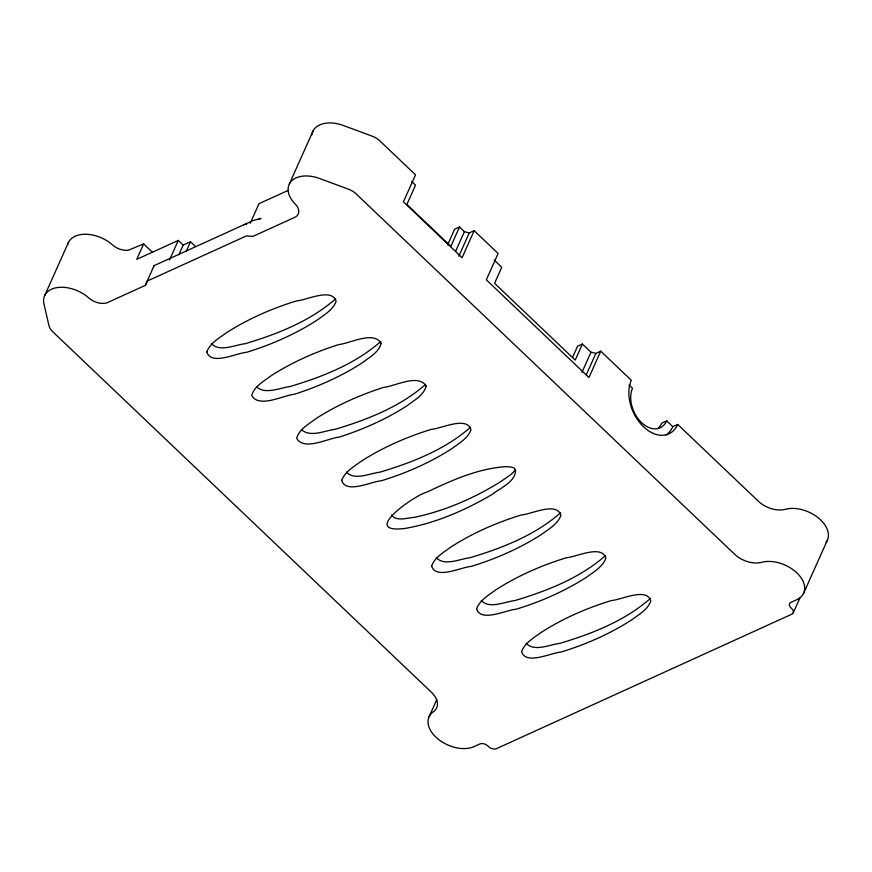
<?xml version="1.0" encoding="UTF-8"?>
<svg xmlns="http://www.w3.org/2000/svg" width="872" height="872" viewBox="0 0 872 872"><rect width="100%" height="100%" fill="white"/><g stroke="black" fill="none" stroke-linecap="round" stroke-linejoin="round"><path stroke-width="1.31" d="M153.418 267.333L154.061 265.655L253.174 220.54L261.011 218.36L258.613 219.45M145.362 285.351L147.15 281.1L246.275 235.974L252.945 236.377L294.78 217.335A14.573 9.232 24.1 0 0 295.183 203.972A28.416 17.996 24.1 0 1 291.39 181.104A28.416 17.996 24.1 0 1 319.686 178.531L348.637 189.257A14.573 9.232 24.1 0 1 356.038 193.802L734.606 554.221A21.865 13.843 24.1 0 0 761.659 562.32A28.416 17.996 24.1 0 1 798.163 574.19A28.416 17.996 24.1 0 1 796.812 599.685L790.948 602.356A5.832 3.695 24.1 0 0 790.948 607.86L791.831 608.7A5.832 3.695 24.1 0 1 791.82 614.193L496.441 748.667A5.832 3.695 24.1 0 1 488.614 746.715L487.731 745.887A5.832 3.695 24.1 0 0 479.916 743.936L474.041 746.617A28.416 17.996 24.1 0 1 437.341 738.442A28.416 17.996 24.1 0 1 433.362 711.77A21.865 13.843 24.1 0 0 431.4 692.248L52.832 331.829A14.573 9.232 24.1 0 1 48.985 325.659L43.96 304.034A28.416 17.996 24.1 0 1 57.607 287.52A28.416 17.996 24.1 0 1 88.77 297.941A14.573 9.232 24.1 0 0 104.509 303.314L106.842 302.889L145.362 285.351L154.061 265.655M289.482 183.709L313.201 130.691M44.777 295.357L68.496 242.34M152.426 252.291L143.629 243.909L136.719 259.355L178.291 240.432L183.185 245.087L190.521 241.751L195.404 246.405M169.539 259.998L178.291 240.432M178.804 254.864L183.185 245.087M186.139 251.528L190.521 241.751M250.231 223.265L258.984 203.699L288.327 190.347M447.587 244.934L454.606 229.249L459.5 227.025L464.384 231.68L469.278 232.889L474.161 230.666L498.108 253.458L486.325 279.814L588.96 377.532L600.743 351.176L631.295 380.257A34.618 23.381 65.5 0 0 643.569 426.811A34.618 23.381 65.5 0 0 677.718 424.457L758.324 501.204A21.865 13.843 24.1 0 0 785.378 509.303A28.416 17.996 24.1 0 1 818.405 517.946A28.416 17.996 24.1 0 1 826.024 542.449M459.5 227.025L450.868 246.329L406.875 204.451L415.508 185.147L411.606 181.42M455.631 251.234L464.384 231.68M458.836 256.226L469.278 232.889M474.161 230.666L462.073 257.687L403.431 201.846L415.519 174.825L379.756 140.784A14.573 9.232 24.1 0 0 372.355 136.239L343.394 125.503A28.416 17.996 24.1 0 0 311.904 134.757M572.544 357.389L577.526 346.271L582.409 344.048L590.965 352.19L595.859 353.4L600.743 351.176M582.409 344.048L575.226 360.103L494.588 283.335L501.771 267.268L494.173 260.03M581.929 372.399L590.965 352.19M429.079 716.784L436.796 699.518M586.213 374.96L595.859 353.4M793.258 612.809L800.125 597.462M803.461 593.636L827.179 540.607M335.731 298.747C310.17 321.212 277.438 334.052 245.196 343.699C235.124 344.811 219.613 352.539 211.482 343.644M380.693 341.552C355.133 364.016 322.4 376.857 290.158 386.503C279.945 387.768 265.273 394.94 256.575 386.808M425.656 384.356C400.106 406.821 367.363 419.661 335.12 429.307C324.907 430.572 310.236 437.755 301.538 429.623M470.618 427.16C445.069 449.636 412.325 462.465 380.083 472.123C370.011 473.234 354.501 480.963 346.369 472.068M515.625 469.866C515.766 481.998 500.277 487.873 492.07 494.489C465.223 510.185 436.055 523.058 405.251 528.399C358.806 534.198 414.876 494.947 426.942 492.102C451.674 480.341 477.693 468.646 505.389 466.684C525.184 466.825 509.106 475.447 501.411 481.17C474.793 497.923 445.352 510.741 414.538 517.325C407.518 517.717 396.193 522.001 391.343 514.872M560.543 512.78C534.994 535.245 502.25 548.085 470.008 557.731C459.936 558.843 444.426 566.571 436.305 557.677M605.506 555.584C579.956 578.06 547.213 590.889 514.971 600.536C504.899 601.658 489.388 609.386 481.268 600.492M650.468 598.399C624.919 620.864 592.175 633.704 559.933 643.351C549.861 644.463 534.351 652.191 526.23 643.296M143.629 243.909L128.228 250.286A14.573 9.232 24.1 0 1 112.488 244.912A28.416 17.996 24.1 0 0 85.707 234.241A28.416 17.996 24.1 0 0 67.733 244.324M677.718 424.457L672.835 426.68L666.72 420.871L661.826 423.094A25.506 17.233 65.5 0 1 657.662 428.588M244.193 224.627L246.613 224.082M629.017 384.977L632.505 388.302A25.506 17.233 65.5 0 0 641.552 422.604A25.506 17.233 65.5 0 0 666.72 420.871M672.835 426.68A34.618 23.381 65.5 0 1 666.088 434.91M206.838 351.885C210.871 366.066 236.901 352.855 246.307 352.386C271.094 344.8 295.128 334.281 316.95 320.231C324.024 314.977 332.886 310.061 336.112 301.396C332.079 287.215 306.039 300.415 296.633 300.884C271.846 308.481 247.822 318.999 225.99 333.05C218.927 338.303 210.065 343.208 206.838 351.885M341.726 480.309C345.759 494.478 371.788 481.279 381.206 480.81C405.992 473.224 430.016 462.705 451.849 448.655C458.912 443.401 467.774 438.485 471 429.82C466.967 415.639 440.938 428.839 431.52 429.307C406.733 436.905 382.71 447.423 360.888 461.473C353.814 466.727 344.952 471.632 341.726 480.309M381.173 343.328C378.753 352.604 369.009 357.585 361.913 363.035C340.974 376.562 317.942 386.71 294.235 394.308C283.149 395.321 259.18 408.445 251.703 395.561C254.123 386.285 263.856 381.315 270.952 375.854C291.902 362.327 314.934 352.179 338.641 344.593C349.716 343.579 373.685 330.444 381.173 343.328M426.136 386.143C423.716 395.419 413.971 400.39 406.875 405.851C385.936 419.367 362.905 429.515 339.197 437.112C328.123 438.126 304.143 451.26 296.665 438.365C299.085 429.089 308.83 424.119 315.915 418.658C336.865 405.131 359.896 394.994 383.604 387.397C394.678 386.383 418.647 373.249 426.136 386.143M431.651 565.928C435.684 580.098 461.724 566.898 471.131 566.429C495.917 558.832 519.941 548.325 541.774 534.274C548.837 529.01 557.698 524.105 560.925 515.428C556.892 501.258 530.863 514.458 521.456 514.927C496.659 522.513 472.635 533.032 450.813 547.082C443.739 552.347 434.877 557.252 431.651 565.928M476.613 608.732C480.646 622.902 506.687 609.702 516.093 609.234C540.88 601.647 564.903 591.129 586.736 577.079C593.799 571.814 602.661 566.909 605.887 558.233C601.854 544.063 575.825 557.263 566.418 557.731C541.632 565.328 517.597 575.836 495.776 589.886C488.702 595.151 479.84 600.056 476.613 608.732M521.576 651.537C525.609 665.718 551.649 652.507 561.056 652.038C585.842 644.452 609.877 633.933 631.699 619.883C638.773 614.629 647.624 609.713 650.85 601.048C646.817 586.867 620.788 600.067 611.381 600.546C586.594 608.133 562.56 618.651 540.738 632.701C533.664 637.955 524.813 642.871 521.576 651.537"/></g></svg>
